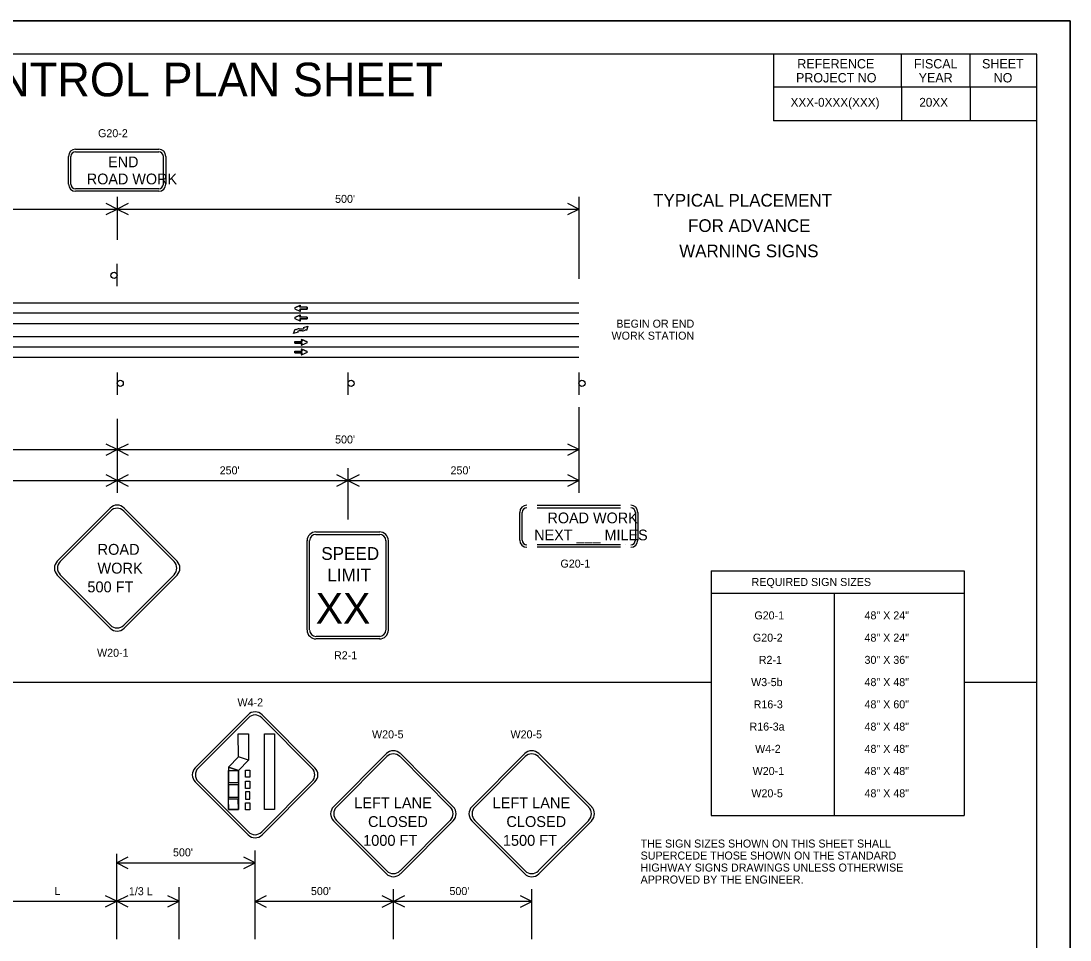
# Model space of a CAD drawing. Extents: x 0 to 34, y 0 to 22.
# Drawn here: x 18.27 to 34, y 8.21 to 22 of the extents above; entities that cross this region are included whole.
import ezdxf

# ---------------------------------------------------------------- set-up
doc = ezdxf.new("R2010")
doc.units = 0
for name, color, linetype in [('ANNO-SHT', 7, 'Continuous'), ('ANNO-TXT', 7, 'Continuous'), ('Default', 7, 'Continuous'), ('Level 1', 7, 'Continuous'), ('Level 32', 7, 'Continuous'), ('Level 4', 7, 'Continuous'), ('Level 40', 7, 'Continuous'), ('PlotBorder', 7, 'Continuous'), ('SHADE-GENERIC', 7, 'Continuous'), ('SHT-BNDRY', 7, 'Continuous'), ('SHT-FENCE', 7, 'Continuous')]:
    doc.layers.add(name, color=color, linetype=linetype)

msp = doc.modelspace()

# ---------------------------------------------------------------- linework, layer by layer
at = {"layer": 'Default'}
for p, q in [((29.554, 21.5), (29.554, 20.501)), ((31.471, 21.006), (31.471, 21.5)), ((32.5, 21.006), (32.5, 21.5)), ((33.5, 21.006), (29.554, 21.006)), ((31.471, 21.006), (31.471, 20.501)), ((32.5, 21.006), (32.5, 20.501)), ((33.5, 20.501), (29.554, 20.501))]:
    msp.add_line(p, q, dxfattribs=at)
at = {"layer": 'Level 1'}
for p, q in [((19.086, 20.076), (20.333, 20.076)), ((19.086, 20.076), (19.086, 20.076)), ((19.086, 20.039), (20.333, 20.039)), ((19.086, 20.039), (19.086, 20.039)), ((18.98, 19.552), (18.98, 19.969)), ((19.017, 19.552), (19.017, 19.969)), ((20.402, 19.969), (20.402, 19.552)), ((20.439, 19.969), (20.439, 19.552)), ((20.333, 19.483), (19.086, 19.483)), ((20.333, 19.446), (19.086, 19.446)), ((19.709, 19.364), (19.709, 18.715)), ((20.402, 19.483), (20.402, 19.483)), ((26.633, 19.364), (26.633, 18.129)), ((12.509, 19.178), (26.633, 19.178)), ((19.709, 19.18), (19.709, 19.178)), ((19.709, 19.18), (19.709, 19.178)), ((19.709, 18.023), (19.709, 18.356)), ((2.4, 17.773), (26.633, 17.773)), ((22.375, 17.696), (22.45, 17.733)), ((22.375, 17.683), (22.45, 17.646)), ((22.446, 17.731), (22.446, 17.731)), ((22.459, 17.723), (22.449, 17.708)), ((22.459, 17.656), (22.449, 17.671)), ((22.557, 17.704), (22.451, 17.704)), ((22.557, 17.676), (22.451, 17.676)), ((22.557, 17.704), (22.557, 17.676)), ((2.4, 17.62), (26.633, 17.62)), ((22.375, 17.55), (22.45, 17.587)), ((22.375, 17.537), (22.45, 17.5)), ((22.446, 17.585), (22.446, 17.585)), ((22.459, 17.577), (22.449, 17.562)), ((22.459, 17.51), (22.449, 17.525)), ((22.557, 17.557), (22.451, 17.557)), ((22.557, 17.53), (22.451, 17.53)), ((22.557, 17.557), (22.557, 17.53)), ((2.4, 17.46), (26.633, 17.46)), ((2.4, 17.268), (26.633, 17.268)), ((22.375, 17.193), (22.481, 17.193)), ((22.375, 17.193), (22.375, 17.166)), ((22.375, 17.166), (22.481, 17.166)), ((22.472, 17.146), (22.483, 17.161)), ((22.473, 17.213), (22.483, 17.198)), ((22.557, 17.186), (22.481, 17.223)), ((22.557, 17.173), (22.481, 17.136)), ((22.486, 17.221), (22.486, 17.221)), ((2.4, 17.112), (26.633, 17.112)), ((22.375, 17.047), (22.481, 17.047)), ((22.375, 17.047), (22.375, 17.02)), ((22.375, 17.02), (22.481, 17.02)), ((22.472, 17), (22.483, 17.015)), ((22.473, 17.067), (22.483, 17.052)), ((22.557, 17.04), (22.481, 17.077)), ((22.557, 17.027), (22.481, 16.99)), ((22.486, 17.075), (22.486, 17.075)), ((2.4, 16.956), (26.633, 16.956)), ((19.709, 16.725), (19.709, 16.391)), ((23.171, 16.725), (23.171, 16.391)), ((26.633, 16.725), (26.633, 16.391)), ((26.633, 16.206), (26.633, 14.92)), ((19.709, 16.032), (19.709, 14.92)), ((2.4, 15.569), (26.633, 15.569)), ((19.709, 15.57), (19.709, 15.569)), ((19.709, 15.57), (19.709, 15.569)), ((23.171, 15.29), (23.171, 14.52)), ((5.862, 15.105), (26.633, 15.105)), ((19.709, 15.107), (19.709, 15.105)), ((23.171, 15.107), (23.171, 15.105)), ((18.811, 13.896), (19.605, 14.693)), ((18.856, 13.891), (19.61, 14.648)), ((19.809, 14.648), (20.563, 13.891)), ((19.814, 14.693), (20.608, 13.896)), ((26.01, 14.734), (27.256, 14.734)), ((26.01, 14.697), (26.01, 14.697)), ((26.01, 14.697), (27.256, 14.697)), ((25.748, 14.211), (25.748, 14.628)), ((25.785, 14.211), (25.785, 14.628)), ((27.481, 14.628), (27.481, 14.211)), ((27.518, 14.628), (27.518, 14.211)), ((22.691, 14.335), (22.695, 14.335)), ((22.695, 14.335), (23.648, 14.335)), ((22.559, 12.867), (22.559, 14.206)), ((22.596, 12.867), (22.596, 14.206)), ((22.691, 14.298), (22.695, 14.298)), ((22.695, 14.298), (23.648, 14.298)), ((23.739, 14.206), (23.739, 12.867)), ((23.776, 14.206), (23.776, 12.867)), ((27.256, 14.141), (26.01, 14.141)), ((27.256, 14.104), (26.01, 14.104)), ((27.326, 14.141), (27.326, 14.141)), ((19.61, 12.934), (18.856, 13.691)), ((20.563, 13.691), (19.809, 12.934)), ((28.618, 13.749), (28.618, 10.079)), ((28.618, 13.749), (32.413, 13.749)), ((32.413, 13.749), (32.413, 10.079)), ((19.605, 12.889), (18.811, 13.686)), ((20.608, 13.686), (19.814, 12.889)), ((28.618, 13.416), (32.413, 13.416)), ((30.464, 13.416), (30.464, 10.079)), ((23.648, 12.766), (22.695, 12.766)), ((23.648, 12.729), (22.695, 12.729)), ((1.25, 12.081), (28.618, 12.081)), ((32.413, 12.081), (33.5, 12.081)), ((21.673, 11.592), (20.879, 10.795)), ((21.678, 11.546), (20.924, 10.789)), ((22.631, 10.789), (21.877, 11.546)), ((22.676, 10.795), (21.882, 11.592)), ((22.954, 10.211), (23.748, 11.008)), ((22.999, 10.206), (23.753, 10.963)), ((23.952, 10.963), (24.706, 10.206)), ((23.957, 11.008), (24.751, 10.211)), ((25.029, 10.211), (25.823, 11.008)), ((25.074, 10.206), (25.828, 10.963)), ((26.026, 10.963), (26.781, 10.206)), ((26.032, 11.008), (26.826, 10.211)), ((20.879, 10.585), (21.673, 9.788)), ((20.924, 10.59), (21.678, 9.833)), ((21.877, 9.833), (22.631, 10.59)), ((21.882, 9.788), (22.676, 10.585)), ((28.618, 10.079), (32.413, 10.079)), ((23.748, 9.205), (22.954, 10.002)), ((23.753, 9.25), (22.999, 10.007)), ((24.706, 10.007), (23.952, 9.25)), ((24.751, 10.002), (23.957, 9.205)), ((25.823, 9.205), (25.029, 10.002)), ((25.828, 9.25), (25.074, 10.007)), ((26.781, 10.007), (26.026, 9.25)), ((26.826, 10.002), (26.032, 9.205)), ((19.703, 8.225), (19.703, 9.506)), ((21.778, 8.225), (21.778, 9.555)), ((20.638, 8.225), (20.638, 9.004)), ((23.852, 8.225), (23.852, 8.976)), ((25.927, 8.225), (25.927, 8.976)), ((25.927, 8.791), (21.778, 8.791)), ((23.852, 8.789), (23.852, 8.791)), ((23.852, 8.789), (23.852, 8.791)), ((23.852, 8.789), (23.852, 8.791)), ((25.927, 8.789), (25.927, 8.791)), ((25.927, 8.789), (25.927, 8.791))]:
    msp.add_line(p, q, dxfattribs=at)
for points in [[(19.543, 19.095), (19.709, 19.178), (19.543, 19.262)], [(19.876, 19.262), (19.709, 19.178), (19.876, 19.095)], [(19.876, 19.262), (19.709, 19.178), (19.876, 19.095)], [(26.467, 19.095), (26.633, 19.178), (26.467, 19.262)], [(19.543, 15.485), (19.709, 15.569), (19.543, 15.652)], [(19.543, 15.485), (19.709, 15.569), (19.543, 15.652)], [(19.876, 15.652), (19.709, 15.569), (19.876, 15.485)], [(19.876, 15.652), (19.709, 15.569), (19.876, 15.485)], [(26.467, 15.485), (26.633, 15.569), (26.467, 15.652)], [(19.543, 15.022), (19.709, 15.105), (19.543, 15.189)], [(19.876, 15.189), (19.709, 15.105), (19.876, 15.022)], [(23.005, 15.022), (23.171, 15.105), (23.005, 15.189)], [(23.338, 15.189), (23.171, 15.105), (23.338, 15.022)], [(26.467, 15.022), (26.633, 15.105), (26.467, 15.189)], [(19.869, 9.453), (19.703, 9.37), (19.869, 9.286)], [(21.611, 9.286), (21.778, 9.37), (21.611, 9.453)], [(19.537, 8.71), (19.703, 8.793), (19.537, 8.877)], [(19.869, 8.877), (19.703, 8.793), (19.869, 8.71)], [(20.472, 8.71), (20.638, 8.793), (20.472, 8.877)], [(21.944, 8.874), (21.778, 8.791), (21.944, 8.707)], [(23.686, 8.707), (23.852, 8.791), (23.686, 8.874)], [(24.019, 8.876), (23.852, 8.792), (24.019, 8.709)], [(25.761, 8.707), (25.927, 8.791), (25.761, 8.874)]]:
    msp.add_lwpolyline(points, dxfattribs=at)
for centre, major_axis, start_param, end_param in [((19.086, 19.969), (0, 0.107), 0, 1.570796), ((19.086, 19.969), (0, 0.0695), 0, 1.570796), ((20.333, 19.969), (0, 0.107), 4.712389, 6.283185), ((20.333, 19.969), (0, 0.0695), 4.712389, 6.283185), ((19.086, 19.552), (0, -0.107), 4.712389, 6.283185), ((19.086, 19.552), (0, -0.0695), 4.712389, 6.283185), ((20.333, 19.552), (0, 0.0695), 3.141593, 4.712389), ((20.333, 19.552), (0, 0.107), 3.141593, 4.712389), ((22.378, 17.69), (0, -0.00695), 3.604777, 5.819581), ((22.451, 17.706), (0, -0.00278), 4.123532, 6.282975), ((22.451, 17.673), (0, -0.00278), 3.141383, 5.300826), ((22.453, 17.727), (0, 0.00695), 4.124176, 6.746623), ((22.453, 17.652), (0, -0.00695), 5.819328, 8.441774), ((22.378, 17.544), (0, -0.00695), 3.604777, 5.819581), ((22.451, 17.56), (0, -0.00278), 4.123532, 6.282975), ((22.451, 17.527), (0, -0.00278), 3.141383, 5.300826), ((22.453, 17.581), (0, 0.00695), 4.124176, 6.746623), ((22.453, 17.506), (0, -0.00695), 5.819328, 8.441774), ((22.478, 17.217), (0, -0.00695), 2.678155, 5.300602), ((22.481, 17.196), (0, 0.00278), 3.141803, 5.301246), ((22.481, 17.163), (0, 0.00278), 4.123952, 6.283395), ((22.553, 17.18), (0, -0.00695), 0.463604, 2.678408), ((22.478, 17.142), (0, -0.00695), 4.124596, 6.747043), ((22.478, 17.071), (0, -0.00695), 2.678155, 5.300602), ((22.478, 16.996), (0, -0.00695), 4.124596, 6.747043), ((22.481, 17.05), (0, 0.00278), 3.141803, 5.301246), ((22.481, 17.017), (0, 0.00278), 4.123952, 6.283395), ((22.553, 17.033), (0, -0.00695), 0.463604, 2.678408), ((19.709, 14.588), (0, 0.148), 5.497787, 7.068583), ((19.709, 14.548), (0, 0.141), 5.497787, 7.068583), ((25.854, 14.628), (0, 0.107), 0, 1.570796), ((25.854, 14.628), (0, 0.0695), 0, 1.570796), ((27.412, 14.628), (0, 0.107), 4.712389, 6.283185), ((27.412, 14.628), (0, 0.0695), 4.712389, 6.283185), ((22.691, 14.202), (0, -0.133), 3.141593, 4.712389), ((23.644, 14.202), (0, 0.133), 4.712389, 6.283185), ((22.691, 14.202), (0, -0.0957), 3.141593, 4.712389), ((23.644, 14.202), (0, 0.0957), 4.712389, 6.283185), ((25.854, 14.211), (0, -0.107), 4.712389, 6.283185), ((25.854, 14.211), (0, -0.0695), 4.712389, 6.283185), ((27.412, 14.211), (0, 0.0695), 3.141593, 4.712389), ((27.412, 14.211), (0, 0.107), 3.141593, 4.712389), ((18.916, 13.791), (0, -0.148), 3.926991, 5.497787), ((18.955, 13.791), (0, -0.141), 3.926991, 5.497787), ((20.464, 13.791), (0, 0.141), 3.926991, 5.497787), ((20.503, 13.791), (0, 0.148), 3.926991, 5.497787), ((19.709, 13.034), (0, 0.141), 2.356194, 3.926991), ((19.709, 12.994), (0, 0.148), 2.356194, 3.926991), ((22.691, 12.862), (0, -0.133), 4.712389, 6.283185), ((22.691, 12.862), (0, -0.0957), 4.712389, 6.283185), ((23.644, 12.862), (0, 0.0957), 3.141593, 4.712389), ((23.644, 12.862), (0, 0.133), 3.141593, 4.712389), ((21.778, 11.487), (0, -0.148), 2.356194, 3.926991), ((21.778, 11.447), (0, -0.141), 2.356194, 3.926991), ((23.852, 10.903), (0, -0.148), 2.356194, 3.926991), ((25.927, 10.903), (0, -0.148), 2.356194, 3.926991), ((23.852, 10.864), (0, -0.141), 2.356194, 3.926991), ((25.927, 10.863), (0, -0.141), 2.356194, 3.926991), ((20.984, 10.69), (0, -0.148), 3.926991, 5.497787), ((21.024, 10.69), (0, -0.141), 3.926991, 5.497787), ((22.532, 10.69), (0, 0.141), 3.926991, 5.497787), ((22.572, 10.69), (0, 0.148), 3.926991, 5.497787), ((23.059, 10.106), (0, -0.148), 3.926991, 5.497787), ((23.098, 10.106), (0, -0.141), 3.926991, 5.497787), ((24.607, 10.106), (0, 0.141), 3.926991, 5.497787), ((24.646, 10.106), (0, 0.148), 3.926991, 5.497787), ((25.133, 10.106), (0, -0.148), 3.926991, 5.497787), ((25.173, 10.106), (0, -0.141), 3.926991, 5.497787), ((26.681, 10.106), (0, 0.141), 3.926991, 5.497787), ((26.721, 10.106), (0, 0.148), 3.926991, 5.497787), ((21.778, 9.893), (0, -0.148), 5.497787, 7.068583), ((21.778, 9.933), (0, -0.141), 5.497787, 7.068583), ((23.852, 9.31), (0, -0.148), 5.497787, 7.068583), ((23.852, 9.349), (0, -0.141), 5.497787, 7.068583), ((25.927, 9.309), (0, -0.148), 5.497787, 7.068583), ((25.927, 9.349), (0, -0.141), 5.497787, 7.068583)]:
    msp.add_ellipse(centre, major_axis=major_axis, ratio=0.996122, start_param=start_param, end_param=end_param, dxfattribs=at)
for centre, major_axis in [((19.663, 18.184), (0, -0.0463)), ((19.756, 16.564), (0, 0.0463)), ((23.218, 16.564), (0, 0.0463)), ((26.68, 16.564), (0, 0.0463))]:
    msp.add_ellipse(centre, major_axis=major_axis, ratio=0.996122, dxfattribs=at)
at = {"layer": 'Level 32'}
for p, q in [((19.703, 9.37), (21.778, 9.37)), ((13.987, 8.793), (20.638, 8.793))]:
    msp.add_line(p, q, dxfattribs=at)
at = {"layer": 'Level 4'}
for points in [[(21.527, 10.539), (21.377, 10.539), (21.377, 10.353), (21.529, 10.353)], [(21.526, 10.327), (21.376, 10.327), (21.377, 10.169), (21.528, 10.169)]]:
    msp.add_lwpolyline(points, close=True, dxfattribs=at)
at = {"layer": 'Level 40'}
for p, q in [((22.356, 17.309), (22.38, 17.375)), ((22.356, 17.309), (22.38, 17.375)), ((22.38, 17.375), (22.391, 17.365)), ((22.38, 17.375), (22.391, 17.365)), ((22.438, 17.381), (22.489, 17.381)), ((22.438, 17.381), (22.489, 17.381))]:
    msp.add_line(p, q, dxfattribs=at)
msp.add_ellipse((22.438, 17.303), major_axis=(0, 0.0782), ratio=0.996122, start_param=6.278143, end_param=6.939045, dxfattribs=at)
msp.add_ellipse((22.438, 17.303), major_axis=(0, 0.0782), ratio=0.996122, start_param=6.278143, end_param=6.939045, dxfattribs=at)
at = {"layer": 'PlotBorder'}
msp.add_lwpolyline([(0, 0), (34, 0), (34, 22), (0, 22)], close=True, dxfattribs=at)
at = {"layer": 'SHADE-GENERIC'}
for p, q in [((22.45, 17.733), (22.375, 17.696)), ((22.375, 17.683), (22.45, 17.646)), ((22.449, 17.708), (22.459, 17.723)), ((22.459, 17.656), (22.449, 17.671)), ((22.557, 17.704), (22.451, 17.704)), ((22.451, 17.676), (22.557, 17.676)), ((22.557, 17.676), (22.557, 17.704)), ((22.45, 17.587), (22.375, 17.55)), ((22.375, 17.537), (22.45, 17.5)), ((22.449, 17.562), (22.459, 17.577)), ((22.459, 17.51), (22.449, 17.525)), ((22.557, 17.557), (22.451, 17.557)), ((22.451, 17.53), (22.557, 17.53)), ((22.557, 17.53), (22.557, 17.557)), ((22.356, 17.309), (22.38, 17.375)), ((22.423, 17.331), (22.356, 17.309)), ((22.38, 17.375), (22.391, 17.365)), ((22.412, 17.342), (22.423, 17.331)), ((22.438, 17.381), (22.489, 17.381)), ((22.489, 17.35), (22.438, 17.35)), ((22.504, 17.4), (22.571, 17.422)), ((22.514, 17.389), (22.504, 17.4)), ((22.547, 17.355), (22.536, 17.366)), ((22.571, 17.422), (22.547, 17.355)), ((22.375, 17.166), (22.375, 17.193)), ((22.375, 17.193), (22.481, 17.193)), ((22.481, 17.166), (22.375, 17.166)), ((22.472, 17.146), (22.483, 17.161)), ((22.483, 17.198), (22.473, 17.213)), ((22.481, 17.223), (22.557, 17.186)), ((22.557, 17.173), (22.481, 17.136)), ((22.375, 17.02), (22.375, 17.047)), ((22.375, 17.047), (22.481, 17.047)), ((22.481, 17.02), (22.375, 17.02)), ((22.472, 17), (22.483, 17.015)), ((22.483, 17.052), (22.473, 17.067)), ((22.481, 17.077), (22.557, 17.04)), ((22.557, 17.027), (22.481, 16.99))]:
    msp.add_line(p, q, dxfattribs=at)
for points in [[(21.526, 11.304), (21.68, 11.304), (21.681, 10.911), (21.528, 10.96)], [(21.919, 11.305), (22.07, 11.305), (22.07, 10.169), (21.919, 10.169)], [(21.681, 10.911), (21.528, 10.96), (21.377, 10.806), (21.528, 10.756)], [(21.528, 10.756), (21.377, 10.806), (21.377, 10.575), (21.53, 10.575)], [(21.528, 10.169), (21.379, 10.169), (21.379, 10.756), (21.528, 10.756)], [(21.632, 10.761), (21.698, 10.761), (21.698, 10.655), (21.632, 10.655)], [(21.632, 10.593), (21.698, 10.593), (21.698, 10.486), (21.632, 10.486)], [(21.698, 10.433), (21.632, 10.433), (21.632, 10.326), (21.698, 10.326)], [(21.632, 10.272), (21.698, 10.272), (21.698, 10.166), (21.632, 10.166)]]:
    msp.add_lwpolyline(points, close=True, dxfattribs=at)
for centre, major_axis, start_param, end_param in [((22.378, 17.69), (0, -0.00695), 3.604777, 5.819581), ((22.453, 17.727), (0, 0.00695), 4.124176, 6.746623), ((22.453, 17.652), (0, -0.00695), 5.819328, 8.441774), ((22.378, 17.544), (0, -0.00695), 3.604777, 5.819581), ((22.451, 17.56), (0, -0.00278), 4.123532, 6.282975), ((22.451, 17.527), (0, -0.00278), 3.141383, 5.300826), ((22.453, 17.581), (0, 0.00695), 4.124176, 6.746623), ((22.453, 17.506), (0, -0.00695), 5.819328, 8.441774), ((22.438, 17.303), (0, 0.0782), 6.278143, 6.939045), ((22.438, 17.303), (0, 0.0469), 6.278143, 6.863542), ((22.489, 17.428), (0, -0.0469), 6.278143, 6.863542), ((22.489, 17.428), (0, -0.0782), 6.278143, 6.939045), ((22.478, 17.217), (0, -0.00695), 2.678155, 5.300602), ((22.553, 17.18), (0, -0.00695), 0.463604, 2.678408), ((22.478, 17.142), (0, -0.00695), 4.124596, 6.747043), ((22.478, 17.071), (0, -0.00695), 2.678155, 5.300602), ((22.478, 16.996), (0, -0.00695), 4.124596, 6.747043), ((22.481, 17.05), (0, 0.00278), 3.141803, 5.301246), ((22.481, 17.017), (0, 0.00278), 4.123952, 6.283395), ((22.553, 17.033), (0, -0.00695), 0.463604, 2.678408)]:
    msp.add_ellipse(centre, major_axis=major_axis, ratio=0.996122, start_param=start_param, end_param=end_param, dxfattribs=at)
at = {"layer": 'SHT-BNDRY'}
msp.add_lwpolyline([(1.25, 0.5), (33.5, 0.5), (33.5, 21.5), (1.25, 21.5)], close=True, dxfattribs=at)
at = {"layer": 'SHT-FENCE'}
msp.add_lwpolyline([(0, 22), (34, 22), (34, 0), (0, 0)], close=True, dxfattribs=at)

# ---------------------------------------------------------------- texts
at = {"layer": 'ANNO-SHT'}
msp.add_text('TEMPORARY TRAFFIC CONTROL PLAN SHEET', height=0.50546, dxfattribs=at).set_placement((9.387, 20.869))
at = {"layer": 'ANNO-TXT'}
for s, p in [('XXX-0XXX(XXX)', (29.809, 20.714)), ('20XX', (31.739, 20.714))]:
    msp.add_text(s, height=0.132, dxfattribs=at).set_placement(p)
at = {"layer": 'Default'}
for s, p in [('REFERENCE', (29.91, 21.288)), ('FISCAL', (31.658, 21.288)), ('SHEET', (32.681, 21.288)), ('PROJECT NO', (29.891, 21.078)), ('YEAR', (31.73, 21.078)), ('NO', (32.855, 21.078))]:
    msp.add_text(s, height=0.14, dxfattribs=at).set_placement(p)
at = {"layer": 'Level 1'}
for s, height, p in [('G20-2', 0.12, (19.423, 20.256)), ('END', 0.1613, (19.574, 19.805)), ('ROAD WORK', 0.1613, (19.254, 19.549)), ("500'", 0.12, (22.978, 19.271)), ('TYPICAL PLACEMENT', 0.19, (27.748, 19.215)), ('FOR ADVANCE ', 0.19, (28.272, 18.835)), ('WARNING SIGNS', 0.19, (28.139, 18.455)), ('BEGIN OR END', 0.12, (27.196, 17.399)), ('WORK STATION', 0.12, (27.124, 17.219)), ("500'", 0.12, (22.978, 15.661)), ("250'", 0.12, (21.247, 15.198)), ("250'", 0.12, (24.709, 15.198)), ('ROAD WORK', 0.1613, (26.163, 14.464)), ('NEXT ___ MILES', 0.16126, (25.964, 14.208)), ('ROAD', 0.1631, (19.416, 13.991)), ('SPEED', 0.1915, (22.771, 13.915)), ('WORK', 0.1631, (19.414, 13.709)), ('G20-1', 0.12, (26.358, 13.799)), ('LIMIT', 0.1913, (22.862, 13.594)), ('500 FT', 0.1631, (19.263, 13.428)), ('REQUIRED SIGN SIZES', 0.12, (29.224, 13.523)), ('XX', 0.4594, (22.687, 12.958)), ('G20-1', 0.12, (29.266, 13.022)), ('48" X 24"', 0.12, (30.918, 13.022)), ('G20-2', 0.12, (29.244, 12.688)), ('48" X 24"', 0.12, (30.918, 12.688)), ('W20-1', 0.12, (19.408, 12.461)), ('R2-1', 0.12, (22.962, 12.424)), ('R2-1', 0.12, (29.332, 12.355)), ('30" X 36"', 0.12, (30.918, 12.355)), ('W3-5b', 0.12, (29.217, 12.021)), ('48" X 48"', 0.12, (30.918, 12.021)), ('W4-2', 0.12, (21.514, 11.717)), ('R16-3', 0.12, (29.255, 11.688)), ('48" X 60"', 0.12, (30.918, 11.688)), ('W20-5', 0.12, (23.532, 11.237)), ('W20-5', 0.12, (25.609, 11.237)), ('R16-3a', 0.12, (29.193, 11.354)), ('48" X 48"', 0.12, (30.918, 11.354)), ('W4-2', 0.12, (29.277, 11.02)), ('48" X 48"', 0.12, (30.918, 11.02)), ('W20-1', 0.12, (29.24, 10.687)), ('48" X 48"', 0.12, (30.918, 10.687)), ('W20-5', 0.12, (29.221, 10.353)), ('48" X 48"', 0.12, (30.918, 10.353)), ('LEFT LANE', 0.1631, (23.265, 10.189)), ('LEFT LANE', 0.1631, (25.34, 10.189)), ('CLOSED', 0.1631, (23.472, 9.907)), ('CLOSED', 0.1631, (25.547, 9.907)), (' 1000 FT', 0.1631, (23.338, 9.625)), ('1500 FT', 0.1631, (25.494, 9.625)), ('THE SIGN SIZES SHOWN ON THIS SHEET SHALL ', 0.12, (27.56, 9.599)), ("500'", 0.12, (20.547, 9.467)), ('SUPERCEDE THOSE SHOWN ON THE STANDARD ', 0.12, (27.56, 9.419)), ('HIGHWAY SIGNS DRAWINGS UNLESS OTHERWISE ', 0.12, (27.56, 9.239)), ('APPROVED BY THE ENGINEER.', 0.12, (27.56, 9.059)), ('L', 0.12, (18.768, 8.889)), ('1/3 L', 0.12, (19.885, 8.884)), ("500'", 0.12, (22.616, 8.886)), ("500'", 0.12, (24.693, 8.886))]:
    msp.add_text(s, height=height, dxfattribs=at).set_placement(p)

doc.saveas('drawing.dxf')
